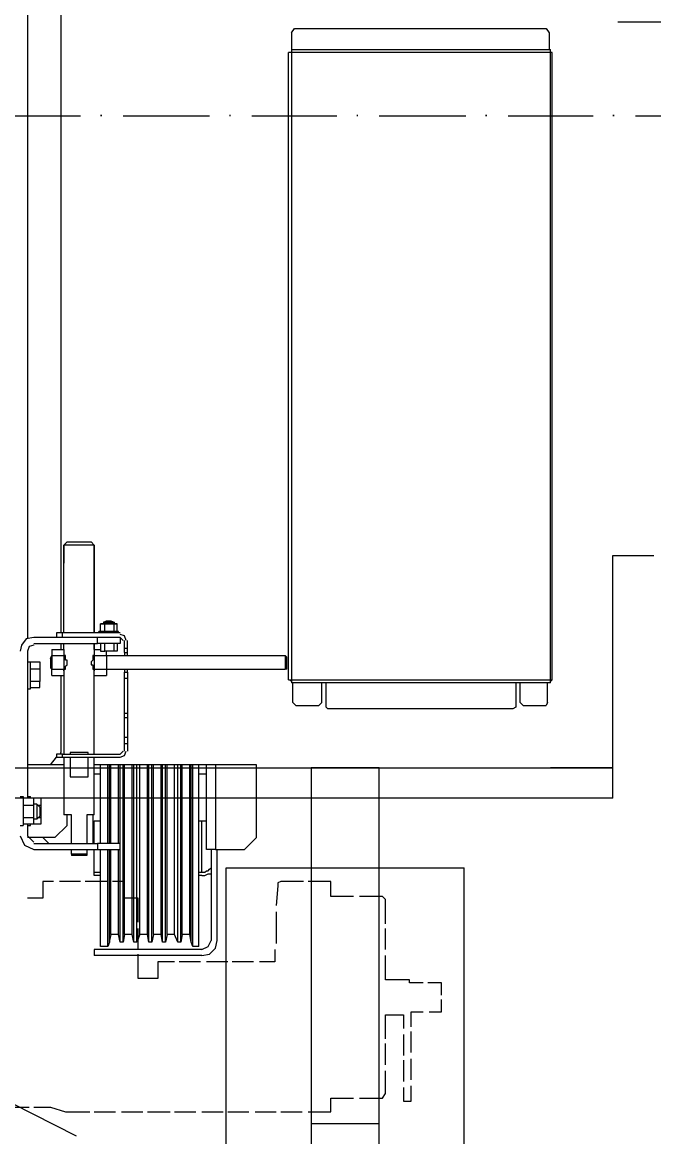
# Model space of a CAD drawing. Header units: metres. Extents: x -223175 to -223082, y -66 to 73.
# Drawn here: x -223169.311 to -223168.779, y 32.333 to 33.272 of the extents above; entities that cross this region are included whole.
import ezdxf
from ezdxf.enums import TextEntityAlignment as Align

# ---------------------------------------------------------------- set-up
doc = ezdxf.new("R2010")
doc.units = ezdxf.units.M
doc.header["$MEASUREMENT"] = 0
for name, color, linetype in [('cs-bestand wand.cs', 7, 'Continuous'), ('cs-lift.cs', 7, 'Continuous'), ('cs-neubau.cs', 7, 'Continuous')]:
    doc.layers.add(name, color=color, linetype=linetype)

# ---------------------------------------------------------------- blocks, each defined once
blk = doc.blocks.new('T Marker 21_10')
at = {"layer": 'cs-bestand wand.cs', "color": 7, "linetype": 'Continuous', "lineweight": 13}
blk.add_line((0, 0.3), (0, -0.4), dxfattribs=at)
at = {"layer": 'cs-bestand wand.cs', "color": 7, "lineweight": 13}
for tag, p in [('DUMMY_272', (0.02636, 0.06507)), ('DUMMY_273', (0.19, 0.06507))]:
    blk.add_attdef(tag, text='', height=0.1, rotation=90, dxfattribs=at).set_placement(p, align=Align.BOTTOM_LEFT)
blk = doc.blocks.new('Wand_255', base_point=(-14437.54126, 223168.50886))
at = {"layer": 'cs-neubau.cs', "color": 7, "linetype": 'Continuous', "lineweight": 13}
ref = blk.add_blockref('T Marker 21_10', (-14436.57865, 223168.50886), dxfattribs=at)
ref.add_attrib('DUMMY_272', '117', dxfattribs={"color": 7, "lineweight": 0, "height": 0.1, "rotation": 90}).set_placement((-14436.55229, 223168.07704), align=Align.BOTTOM_LEFT)
ref.add_attrib('DUMMY_274', '200', dxfattribs={"color": 7, "lineweight": 0, "height": 0.1, "rotation": 90}).set_placement((-14436.38865, 223168.15006), align=Align.BOTTOM_LEFT)
ref.add_attrib('DUMMY_275', '5', dxfattribs={"color": 7, "lineweight": 0, "height": 0.06667, "rotation": 90}).set_placement((-14436.61896, 223168.27762), align=Align.BOTTOM_LEFT)

msp = doc.modelspace()

# ---------------------------------------------------------------- hatches: boundary and pattern name
at = {"layer": 'cs-lift.cs', "linetype": 'Continuous', "lineweight": 0, "true_color": 0x000000}
for points in [[(-223169.24368, 33.19321), (-223169.24368, 33.19449), (-223169.24496, 33.19449), (-223169.24496, 33.19321)], [(-223169.13506, 33.19321), (-223169.13506, 33.19449), (-223169.13634, 33.19449), (-223169.13634, 33.19321)], [(-223169.02771, 33.19321), (-223169.02771, 33.19449), (-223169.02899, 33.19449), (-223169.02899, 33.19321)], [(-223168.91909, 33.19321), (-223168.91909, 33.19449), (-223168.92036, 33.19449), (-223168.92036, 33.19321)], [(-223168.81173, 33.19321), (-223168.81173, 33.19449), (-223168.81301, 33.19449), (-223168.81301, 33.19321)]]:
    msp.add_hatch(color=18, dxfattribs=at).paths.add_polyline_path(points)

# ---------------------------------------------------------------- linework, layer by layer
at = {"layer": 'cs-lift.cs', "color": 7, "linetype": 'Continuous', "lineweight": 0, "flags": 128}
for points in [[(-223169.30631, 33.74018), (-223169.30631, 32.75232)], [(-223169.27819, 33.72995), (-223169.27819, 32.75743)], [(-223169.08394, 33.2635), (-223169.08138, 33.26733)], [(-223169.08138, 33.26733), (-223168.86924, 33.26733), (-223168.86668, 33.2635)], [(-223169.08394, 33.2635), (-223169.08394, 32.71525)], [(-223168.86668, 33.2635), (-223168.86668, 33.24945)], [(-223169.08649, 32.71781), (-223169.08649, 33.24689)], [(-223168.86413, 33.24689), (-223169.08649, 33.24689)], [(-223169.08394, 33.24945), (-223168.86541, 33.24945)], [(-223168.86541, 32.71525), (-223168.86541, 33.24945)], [(-223168.86413, 32.71781), (-223168.86413, 33.24689)], [(-223169.26158, 33.19321), (-223169.33314, 33.19321)], [(-223169.15295, 33.19321), (-223169.2258, 33.19321)], [(-223169.0456, 33.19321), (-223169.11717, 33.19321)], [(-223168.93697, 33.19321), (-223169.00982, 33.19321)], [(-223168.82963, 33.19321), (-223168.90119, 33.19321)], [(-223168.721, 33.19321), (-223168.79384, 33.19321)], [(-223169.27308, 32.83411), (-223169.27563, 32.83155)], [(-223169.27308, 32.83411), (-223169.25263, 32.83411)], [(-223169.25263, 32.83411), (-223169.25007, 32.83155)], [(-223169.27563, 32.75743), (-223169.27563, 32.83155), (-223169.27563, 32.81877)], [(-223169.27563, 32.83155), (-223169.27563, 32.81621)], [(-223169.25007, 32.83155), (-223169.27563, 32.83155)], [(-223169.25007, 32.78683), (-223169.25007, 32.83155), (-223169.25007, 32.79322)], [(-223169.25007, 32.83155), (-223169.25007, 32.75743)], [(-223168.81301, 32.61813), (-223168.81301, 32.8226), (-223168.77851, 32.8226)], [(-223169.24241, 32.76637), (-223169.23985, 32.76766)], [(-223169.24241, 32.76637), (-223169.24241, 32.7651)], [(-223169.24241, 32.76637), (-223169.23346, 32.76637)], [(-223169.23985, 32.76766), (-223169.23602, 32.76766)], [(-223169.23602, 32.76766), (-223169.23346, 32.76637)], [(-223169.23346, 32.76637), (-223169.23346, 32.7651)], [(-223169.28202, 32.75743), (-223169.28202, 32.75359)], [(-223169.27691, 32.75359), (-223169.27691, 32.75743), (-223169.28202, 32.75743)], [(-223169.22835, 32.75743), (-223169.27691, 32.75743)], [(-223169.24624, 32.75743), (-223169.24624, 32.75871)], [(-223169.22963, 32.75871), (-223169.24624, 32.75871)], [(-223169.24497, 32.7651), (-223169.24368, 32.7651)], [(-223169.23219, 32.7651), (-223169.24497, 32.7651)], [(-223169.24497, 32.75871), (-223169.24497, 32.7651)], [(-223169.24368, 32.7651), (-223169.23346, 32.7651)], [(-223169.24113, 32.75871), (-223169.24113, 32.7651)], [(-223169.23346, 32.7651), (-223169.2309, 32.7651)], [(-223169.23346, 32.75871), (-223169.23346, 32.7651)], [(-223169.2309, 32.7651), (-223169.23219, 32.7651)], [(-223169.2309, 32.75871), (-223169.2309, 32.7651)], [(-223169.22963, 32.75743), (-223169.22963, 32.75871)], [(-223169.30119, 32.75359), (-223169.30758, 32.75232), (-223169.31141, 32.7472), (-223169.3127, 32.7421)], [(-223169.30119, 32.74849), (-223169.24752, 32.74849), (-223169.24752, 32.75359), (-223169.30119, 32.75359)], [(-223169.27819, 32.74849), (-223169.27819, 32.74337)], [(-223169.27563, 32.74337), (-223169.27563, 32.74849)], [(-223169.25007, 32.74337), (-223169.25007, 32.74849)], [(-223169.25007, 32.74849), (-223169.25007, 32.74337)], [(-223169.25007, 32.74849), (-223169.25007, 32.74337)], [(-223169.22835, 32.75359), (-223169.24752, 32.75359)], [(-223169.22835, 32.74849), (-223169.24752, 32.74849)], [(-223169.24497, 32.74849), (-223169.24497, 32.7421)], [(-223169.23346, 32.7421), (-223169.24113, 32.7421), (-223169.24113, 32.74849)], [(-223169.2309, 32.74849), (-223169.2309, 32.7421), (-223169.23346, 32.7421), (-223169.23346, 32.74849)], [(-223169.22324, 32.75104), (-223169.22451, 32.75488), (-223169.22835, 32.75615)], [(-223169.22835, 32.75359), (-223169.22835, 32.74849)], [(-223169.2258, 32.75104), (-223169.22835, 32.75359)], [(-223169.22451, 32.74081), (-223169.22451, 32.75104)], [(-223169.22451, 32.74465), (-223169.22196, 32.74465), (-223169.22196, 32.75104)], [(-223169.30119, 32.7472), (-223169.30502, 32.74593), (-223169.30631, 32.7421)], [(-223169.30631, 32.7421), (-223169.30631, 32.61813)], [(-223169.28714, 32.73571), (-223169.28586, 32.73826)], [(-223169.28586, 32.74337), (-223169.27563, 32.74337), (-223169.27563, 32.73826)], [(-223169.28586, 32.74337), (-223169.28586, 32.73826), (-223169.27563, 32.73826), (-223169.27563, 32.72676)], [(-223169.28586, 32.72676), (-223169.28586, 32.73826)], [(-223169.28586, 32.73826), (-223169.28586, 32.72676), (-223169.27563, 32.72676), (-223169.27563, 32.72164)], [(-223169.27563, 32.72676), (-223169.27563, 32.72548), (-223169.27563, 32.72676), (-223169.27436, 32.72676), (-223169.27436, 32.72932), (-223169.27308, 32.73059), (-223169.27308, 32.73442), (-223169.27436, 32.73442), (-223169.27436, 32.73826), (-223169.27563, 32.73826)], [(-223169.25007, 32.73826), (-223169.25136, 32.73826), (-223169.25136, 32.73442), (-223169.25263, 32.73315), (-223169.25263, 32.73059), (-223169.25136, 32.73059), (-223169.25136, 32.72676), (-223169.25007, 32.72676), (-223169.25007, 32.72548), (-223169.25007, 32.72676)], [(-223169.25007, 32.74337), (-223169.24497, 32.74337)], [(-223169.25007, 32.74337), (-223169.25007, 32.73826), (-223169.23985, 32.73826), (-223169.23985, 32.72676)], [(-223169.25007, 32.73826), (-223169.25007, 32.72676), (-223169.23985, 32.72676), (-223169.23985, 32.72164)], [(-223169.24497, 32.7421), (-223169.24113, 32.7421)], [(-223169.23985, 32.73826), (-223169.23985, 32.7421)], [(-223169.23985, 32.73826), (-223169.08905, 32.73826)], [(-223169.22451, 32.74081), (-223169.22196, 32.74081), (-223169.22196, 32.74465)], [(-223169.22451, 32.74081), (-223169.22451, 32.73826)], [(-223169.22196, 32.73826), (-223169.22196, 32.74081)], [(-223169.08905, 32.73826), (-223169.08777, 32.73698)], [(-223169.08905, 32.73826), (-223169.08905, 32.72676)], [(-223169.30631, 32.73315), (-223169.30375, 32.73315)], [(-223169.30375, 32.73315), (-223169.29608, 32.73315), (-223169.29608, 32.72676), (-223169.30375, 32.72676)], [(-223169.30375, 32.71015), (-223169.30375, 32.73315)], [(-223169.28714, 32.73571), (-223169.28714, 32.72803)], [(-223169.08777, 32.72676), (-223169.08777, 32.73698)], [(-223169.29608, 32.72676), (-223169.29608, 32.71654), (-223169.30375, 32.71654)], [(-223169.28586, 32.72676), (-223169.28714, 32.72803)], [(-223169.28586, 32.72164), (-223169.28586, 32.72676)], [(-223169.28586, 32.72164), (-223169.27563, 32.72164)], [(-223169.27819, 32.72164), (-223169.27819, 32.65647)], [(-223169.27563, 32.72548), (-223169.27563, 32.6552)], [(-223169.27563, 32.72548), (-223169.27563, 32.6552)], [(-223169.27563, 32.72164), (-223169.27563, 32.6552)], [(-223169.25007, 32.72164), (-223169.25007, 32.72676)], [(-223169.25007, 32.6552), (-223169.25007, 32.72164)], [(-223169.25007, 32.72164), (-223169.23985, 32.72164)], [(-223169.23985, 32.72676), (-223169.08905, 32.72676)], [(-223169.22451, 32.72676), (-223169.22451, 32.7242)], [(-223169.22451, 32.71909), (-223169.22451, 32.7242)], [(-223169.22451, 32.7242), (-223169.22196, 32.7242)], [(-223169.22196, 32.7242), (-223169.22196, 32.72676)], [(-223169.22196, 32.7242), (-223169.22196, 32.6897)], [(-223169.08777, 32.72676), (-223169.08905, 32.72676)], [(-223169.30631, 32.71015), (-223169.30375, 32.71015)], [(-223169.30375, 32.71142), (-223169.29608, 32.71142)], [(-223169.29608, 32.71142), (-223169.29608, 32.71654)], [(-223169.22451, 32.65775), (-223169.22451, 32.71909)], [(-223169.22196, 32.71909), (-223169.22451, 32.71909)], [(-223169.08649, 32.71781), (-223168.86413, 32.71781)], [(-223169.08522, 32.71781), (-223169.08394, 32.71654)], [(-223168.86541, 32.71525), (-223169.08394, 32.71525)], [(-223169.08267, 32.69864), (-223169.08267, 32.71525)], [(-223169.05838, 32.69864), (-223169.05838, 32.71525)], [(-223169.05454, 32.69481), (-223169.05454, 32.71525)], [(-223168.8948, 32.71525), (-223168.8948, 32.69481)], [(-223168.89097, 32.69864), (-223168.89097, 32.71525)], [(-223168.86797, 32.69864), (-223168.86797, 32.71525)], [(-223168.86541, 32.71654), (-223168.86413, 32.71781)], [(-223169.0801, 32.69609), (-223169.08267, 32.69864)], [(-223169.0801, 32.69609), (-223169.06093, 32.69609)], [(-223169.05838, 32.69864), (-223169.06093, 32.69609)], [(-223169.05327, 32.69353), (-223169.05454, 32.69481)], [(-223168.8948, 32.69481), (-223168.89736, 32.69353), (-223169.05327, 32.69353)], [(-223168.88841, 32.69609), (-223168.89097, 32.69864)], [(-223168.88841, 32.69609), (-223168.86924, 32.69609)], [(-223168.86797, 32.69864), (-223168.86924, 32.69609)], [(-223169.22451, 32.6897), (-223169.22196, 32.6897), (-223169.22196, 32.68586)], [(-223169.22196, 32.68586), (-223169.22196, 32.66925), (-223169.22451, 32.66925)], [(-223169.22196, 32.68586), (-223169.22451, 32.68586)], [(-223169.22451, 32.66414), (-223169.22196, 32.66414), (-223169.22196, 32.65775)], [(-223169.22196, 32.66925), (-223169.22196, 32.66414)], [(-223169.27819, 32.6552), (-223169.27819, 32.65647)], [(-223169.27691, 32.6552), (-223169.22835, 32.6552)], [(-223169.25519, 32.65647), (-223169.27053, 32.65647)], [(-223169.27053, 32.65647), (-223169.27053, 32.6552)], [(-223169.25519, 32.6552), (-223169.25519, 32.65647)], [(-223169.22835, 32.6552), (-223169.2258, 32.65775)], [(-223169.22835, 32.65264), (-223169.22451, 32.65391), (-223169.22324, 32.65775)], [(-223169.28714, 32.64625), (-223169.30631, 32.64625)], [(-223169.28714, 32.64625), (-223169.28202, 32.65264)], [(-223169.27563, 32.64625), (-223169.28714, 32.64625)], [(-223169.28202, 32.65264), (-223169.27563, 32.65264)], [(-223169.27691, 32.65264), (-223169.22835, 32.65264)], [(-223169.27563, 32.65264), (-223169.27563, 32.60408)], [(-223169.27563, 32.65264), (-223169.27563, 32.60408)], [(-223169.27563, 32.65264), (-223169.27563, 32.60408)], [(-223169.27053, 32.65264), (-223169.27053, 32.63603)], [(-223169.25519, 32.63603), (-223169.25519, 32.65264)], [(-223169.25007, 32.60408), (-223169.25007, 32.65264)], [(-223169.11333, 32.64625), (-223169.25007, 32.64625)], [(-223169.24497, 32.57979), (-223169.24497, 32.64625)], [(-223169.23858, 32.57979), (-223169.23858, 32.64625)], [(-223169.23729, 32.57979), (-223169.23729, 32.64625)], [(-223169.23729, 32.57979), (-223169.23729, 32.64625)], [(-223169.23602, 32.57979), (-223169.23602, 32.64625)], [(-223169.22963, 32.57979), (-223169.22963, 32.64625)], [(-223169.22835, 32.57979), (-223169.22835, 32.64625)], [(-223169.2258, 32.49672), (-223169.2258, 32.64625)], [(-223169.22451, 32.50311), (-223169.22451, 32.64625)], [(-223169.21812, 32.50311), (-223169.21812, 32.64625)], [(-223169.21685, 32.49672), (-223169.21685, 32.64625)], [(-223169.21429, 32.49672), (-223169.21429, 32.64625)], [(-223169.21173, 32.50311), (-223169.21173, 32.64625)], [(-223169.20534, 32.50311), (-223169.20534, 32.64625)], [(-223169.20407, 32.49672), (-223169.20407, 32.64625)], [(-223169.20151, 32.49672), (-223169.20151, 32.64625)], [(-223169.20024, 32.50311), (-223169.20024, 32.64625)], [(-223169.19385, 32.50311), (-223169.19385, 32.64625)], [(-223169.19256, 32.49672), (-223169.19256, 32.64625)], [(-223169.19001, 32.49672), (-223169.19001, 32.64625)], [(-223169.18873, 32.50311), (-223169.18873, 32.64625)], [(-223169.18234, 32.50311), (-223169.18234, 32.64625)], [(-223169.17978, 32.49672), (-223169.17978, 32.64625)], [(-223169.17723, 32.49672), (-223169.17723, 32.64625)], [(-223169.17595, 32.50311), (-223169.17595, 32.64625)], [(-223169.16956, 32.50311), (-223169.16956, 32.64625)], [(-223169.16829, 32.49672), (-223169.16829, 32.64625)], [(-223169.16701, 32.4929), (-223169.16701, 32.64625)], [(-223169.1619, 32.4929), (-223169.1619, 32.64625)], [(-223169.15551, 32.57468), (-223169.15551, 32.64625)], [(-223169.14784, 32.64625), (-223169.14784, 32.57468), (-223169.12356, 32.57468), (-223169.11333, 32.58491), (-223169.11333, 32.64625)], [(-223170.21238, 32.64369), (-223168.81301, 32.64369)], [(-223169.27053, 32.63603), (-223169.25519, 32.63603)], [(-223169.25007, 32.63858), (-223169.24497, 32.63858)], [(-223169.1619, 32.63858), (-223169.15551, 32.63858)], [(-223168.81301, 32.64369), (-223168.86541, 32.64369)], [(-223168.81301, 32.61813), (-223170.21238, 32.61813)], [(-223169.3127, 32.61941), (-223169.31014, 32.61941), (-223169.31014, 32.59513)], [(-223169.30119, 32.61174), (-223169.30119, 32.61813), (-223169.31014, 32.61813)], [(-223169.30631, 32.61941), (-223169.30375, 32.61941)], [(-223169.30375, 32.61813), (-223169.30375, 32.61941)], [(-223169.2948, 32.61174), (-223169.2948, 32.61813), (-223169.30119, 32.61813)], [(-223169.30119, 32.60152), (-223169.30119, 32.61174), (-223169.31014, 32.61174)], [(-223169.29863, 32.61302), (-223169.30119, 32.61302)], [(-223169.29608, 32.61047), (-223169.29863, 32.61302)], [(-223169.29863, 32.61302), (-223169.29863, 32.60024)], [(-223169.2948, 32.60152), (-223169.2948, 32.61174), (-223169.29863, 32.61174)], [(-223169.29608, 32.61047), (-223169.29608, 32.60279)], [(-223169.30119, 32.5964), (-223169.30119, 32.60152), (-223169.31014, 32.60152)], [(-223169.29863, 32.60024), (-223169.30119, 32.60024)], [(-223169.29608, 32.60279), (-223169.29863, 32.60024)], [(-223169.2948, 32.5964), (-223169.2948, 32.60152), (-223169.29863, 32.60152)], [(-223169.2833, 32.58491), (-223169.27308, 32.59513), (-223169.27308, 32.60408)], [(-223169.26924, 32.60408), (-223169.27563, 32.60408)], [(-223169.26924, 32.57979), (-223169.26924, 32.60408)], [(-223169.25646, 32.60408), (-223169.25646, 32.57979)], [(-223169.25007, 32.60408), (-223169.25646, 32.60408)], [(-223169.25136, 32.60408), (-223169.25136, 32.57979)], [(-223169.25007, 32.59896), (-223169.24497, 32.59896)], [(-223169.25007, 32.57979), (-223169.25007, 32.59896)], [(-223169.1619, 32.59896), (-223169.15551, 32.59896)], [(-223169.15934, 32.55551), (-223169.15934, 32.59896)], [(-223169.3127, 32.59513), (-223169.31014, 32.59513)], [(-223169.31014, 32.5964), (-223169.30119, 32.5964)], [(-223169.30631, 32.5964), (-223169.30631, 32.58618)], [(-223169.30631, 32.59513), (-223169.30375, 32.59513)], [(-223169.30375, 32.59513), (-223169.30375, 32.5964)], [(-223169.30119, 32.5964), (-223169.2948, 32.5964)], [(-223169.3127, 32.58618), (-223169.30886, 32.57852), (-223169.30119, 32.57468)], [(-223169.30631, 32.58618), (-223169.30119, 32.58107)], [(-223169.2833, 32.58491), (-223169.30631, 32.58491)], [(-223169.30119, 32.57979), (-223169.24752, 32.57979)], [(-223169.29353, 32.58491), (-223169.28841, 32.57979)], [(-223169.30119, 32.57468), (-223169.24752, 32.57468)], [(-223169.26924, 32.57085), (-223169.26924, 32.57468)], [(-223169.25646, 32.57085), (-223169.26924, 32.57085), (-223169.26924, 32.56957)], [(-223169.25646, 32.56957), (-223169.26924, 32.56957)], [(-223169.25646, 32.57468), (-223169.25646, 32.57085)], [(-223169.25646, 32.57085), (-223169.25646, 32.56957)], [(-223169.25007, 32.55551), (-223169.25007, 32.57468)], [(-223169.24497, 32.4929), (-223169.24497, 32.57468)], [(-223169.23858, 32.4929), (-223169.23858, 32.57468)], [(-223169.23729, 32.498), (-223169.23729, 32.57468)], [(-223169.23729, 32.49672), (-223169.23729, 32.57468)], [(-223169.23602, 32.50311), (-223169.23602, 32.57468)], [(-223169.22963, 32.50311), (-223169.22963, 32.57468)], [(-223169.22835, 32.49672), (-223169.22835, 32.57468)], [(-223169.14784, 32.57468), (-223169.15551, 32.57468)], [(-223169.15167, 32.57468), (-223169.15167, 32.498)], [(-223169.14656, 32.498), (-223169.14656, 32.57468)], [(-223169.25007, 32.55551), (-223169.24497, 32.55551)], [(-223169.25007, 32.55296), (-223169.25007, 32.55551)], [(-223169.24497, 32.55296), (-223169.25007, 32.55296)], [(-223169.1619, 32.55551), (-223169.15934, 32.55551)], [(-223169.15934, 32.55296), (-223169.1619, 32.55296)], [(-223169.15934, 32.55551), (-223169.15678, 32.55551), (-223169.15551, 32.55679), (-223169.15423, 32.55679), (-223169.15295, 32.55807), (-223169.15167, 32.55935)], [(-223169.15934, 32.55296), (-223169.15678, 32.55296), (-223169.15423, 32.55423), (-223169.15167, 32.55423)], [(-223169.13889, 32.55935), (-223168.93826, 32.55935)], [(-223169.13889, 32.31398), (-223169.13889, 32.55935)], [(-223168.93826, 32.31398), (-223168.93826, 32.55935)], [(-223169.28458, 32.54784), (-223169.29353, 32.54784), (-223169.29353, 32.53379), (-223169.30631, 32.53379)], [(-223169.26158, 32.54784), (-223169.27947, 32.54784)], [(-223169.23858, 32.54784), (-223169.25775, 32.54784)], [(-223169.21302, 32.51334), (-223169.21302, 32.53379), (-223169.22451, 32.53379), (-223169.22451, 32.54784), (-223169.23474, 32.54784)], [(-223169.07371, 32.54784), (-223169.09288, 32.54784), (-223169.09544, 32.54657), (-223169.09544, 32.54401), (-223169.09672, 32.5274)], [(-223169.03155, 32.53506), (-223169.05072, 32.53506), (-223169.05072, 32.54784), (-223169.06989, 32.54784)], [(-223169.0047, 32.51206), (-223169.0047, 32.53251), (-223169.00726, 32.53506), (-223169.02643, 32.53506)], [(-223169.09672, 32.52228), (-223169.09672, 32.49545)], [(-223169.1619, 32.4929), (-223169.16701, 32.4929), (-223169.16829, 32.49672), (-223169.16956, 32.50311), (-223169.17595, 32.50311), (-223169.17723, 32.49672), (-223169.17978, 32.49672), (-223169.18234, 32.50311), (-223169.18873, 32.50311), (-223169.19001, 32.49672), (-223169.19256, 32.49672), (-223169.19385, 32.50311), (-223169.20024, 32.50311), (-223169.20151, 32.49672), (-223169.20407, 32.49672), (-223169.20534, 32.50311), (-223169.21173, 32.50311), (-223169.21429, 32.49672), (-223169.21685, 32.49672), (-223169.21812, 32.50311), (-223169.22451, 32.50311), (-223169.2258, 32.49672), (-223169.22835, 32.49672), (-223169.22963, 32.50311), (-223169.23602, 32.50311), (-223169.23729, 32.498), (-223169.23729, 32.49672), (-223169.23858, 32.4929), (-223169.24497, 32.4929)], [(-223169.21302, 32.49033), (-223169.21302, 32.50823)], [(-223169.0047, 32.49033), (-223169.0047, 32.50823)], [(-223169.15934, 32.48522), (-223169.15295, 32.48651), (-223169.14784, 32.49161), (-223169.14656, 32.498)], [(-223169.15934, 32.49033), (-223169.15423, 32.4929), (-223169.15167, 32.498)], [(-223169.15934, 32.49033), (-223169.25007, 32.49033), (-223169.25007, 32.48522)], [(-223169.15934, 32.48522), (-223169.25007, 32.48522)], [(-223169.18234, 32.48012), (-223169.1964, 32.48012), (-223169.1964, 32.46605), (-223169.21302, 32.46605), (-223169.21302, 32.48651)], [(-223169.098, 32.49033), (-223169.098, 32.48012), (-223169.11078, 32.48012)], [(-223168.97276, 32.46222), (-223168.98426, 32.46222), (-223168.98426, 32.46477), (-223169.0047, 32.46477), (-223169.0047, 32.48522)], [(-223169.16062, 32.48012), (-223169.17851, 32.48012)], [(-223169.13761, 32.48012), (-223169.15551, 32.48012)], [(-223169.11589, 32.48012), (-223169.13378, 32.48012)], [(-223168.95743, 32.452), (-223168.95743, 32.46222), (-223168.96892, 32.46222)], [(-223168.96765, 32.43794), (-223168.95743, 32.43794), (-223168.95743, 32.44817)], [(-223168.98298, 32.42516), (-223168.98298, 32.43794), (-223168.97276, 32.43794)], [(-223169.0047, 32.41493), (-223169.0047, 32.43539), (-223168.98937, 32.43539), (-223168.98937, 32.42388)], [(-223168.98937, 32.41877), (-223168.98937, 32.40088)], [(-223168.98298, 32.40344), (-223168.98298, 32.42132)], [(-223169.0047, 32.39321), (-223169.0047, 32.4111)], [(-223168.98937, 32.39705), (-223168.98937, 32.37915)], [(-223168.98298, 32.38043), (-223168.98298, 32.39832)], [(-223169.02643, 32.3651), (-223169.00726, 32.3651), (-223169.0047, 32.36893), (-223169.0047, 32.3881)], [(-223168.98937, 32.37404), (-223168.98937, 32.36254), (-223168.98298, 32.36254), (-223168.98298, 32.37532)], [(-223169.33826, 32.37021), (-223169.26541, 32.33315)], [(-223169.06989, 32.35359), (-223169.05072, 32.35359), (-223169.05072, 32.3651), (-223169.03155, 32.3651)], [(-223169.32292, 32.35743), (-223169.30502, 32.35743)], [(-223169.30119, 32.35743), (-223169.28714, 32.35743)], [(-223169.28714, 32.35743), (-223169.27436, 32.35359), (-223169.25391, 32.35359)], [(-223169.25007, 32.35359), (-223169.23219, 32.35359)], [(-223169.22707, 32.35359), (-223169.20918, 32.35359)], [(-223169.20534, 32.35359), (-223169.18617, 32.35359)], [(-223169.18234, 32.35359), (-223169.16445, 32.35359)], [(-223169.15934, 32.35359), (-223169.14145, 32.35359)], [(-223169.13761, 32.35359), (-223169.11972, 32.35359)], [(-223169.11461, 32.35359), (-223169.09672, 32.35359)], [(-223169.09288, 32.35359), (-223169.07499, 32.35359)]]:
    msp.add_lwpolyline(points, dxfattribs=at)
for points in [[(-223169.25007, 32.75743), (-223169.25007, 32.83155)], [(-223169.27691, 32.65264), (-223169.27691, 32.6552), (-223169.28203, 32.6552), (-223169.28203, 32.65264)], [(-223169.00982, 32.31015), (-223169.00982, 32.64369), (-223169.06732, 32.64369), (-223169.06732, 32.31015)], [(-223169.22835, 32.57468), (-223169.22835, 32.57979), (-223169.24752, 32.57979), (-223169.24752, 32.57468)], [(-223169.00982, 32.31015), (-223169.00982, 32.34337), (-223169.06732, 32.34337), (-223169.06732, 32.31015)]]:
    msp.add_lwpolyline(points, close=True, dxfattribs=at)

# ---------------------------------------------------------------- block references
at = {"layer": 'cs-neubau.cs', "color": 7, "lineweight": 13, "rotation": 90}
msp.add_blockref('Wand_255', (-223168.50886, 32.31015), dxfattribs=at)

doc.saveas('drawing.dxf')
